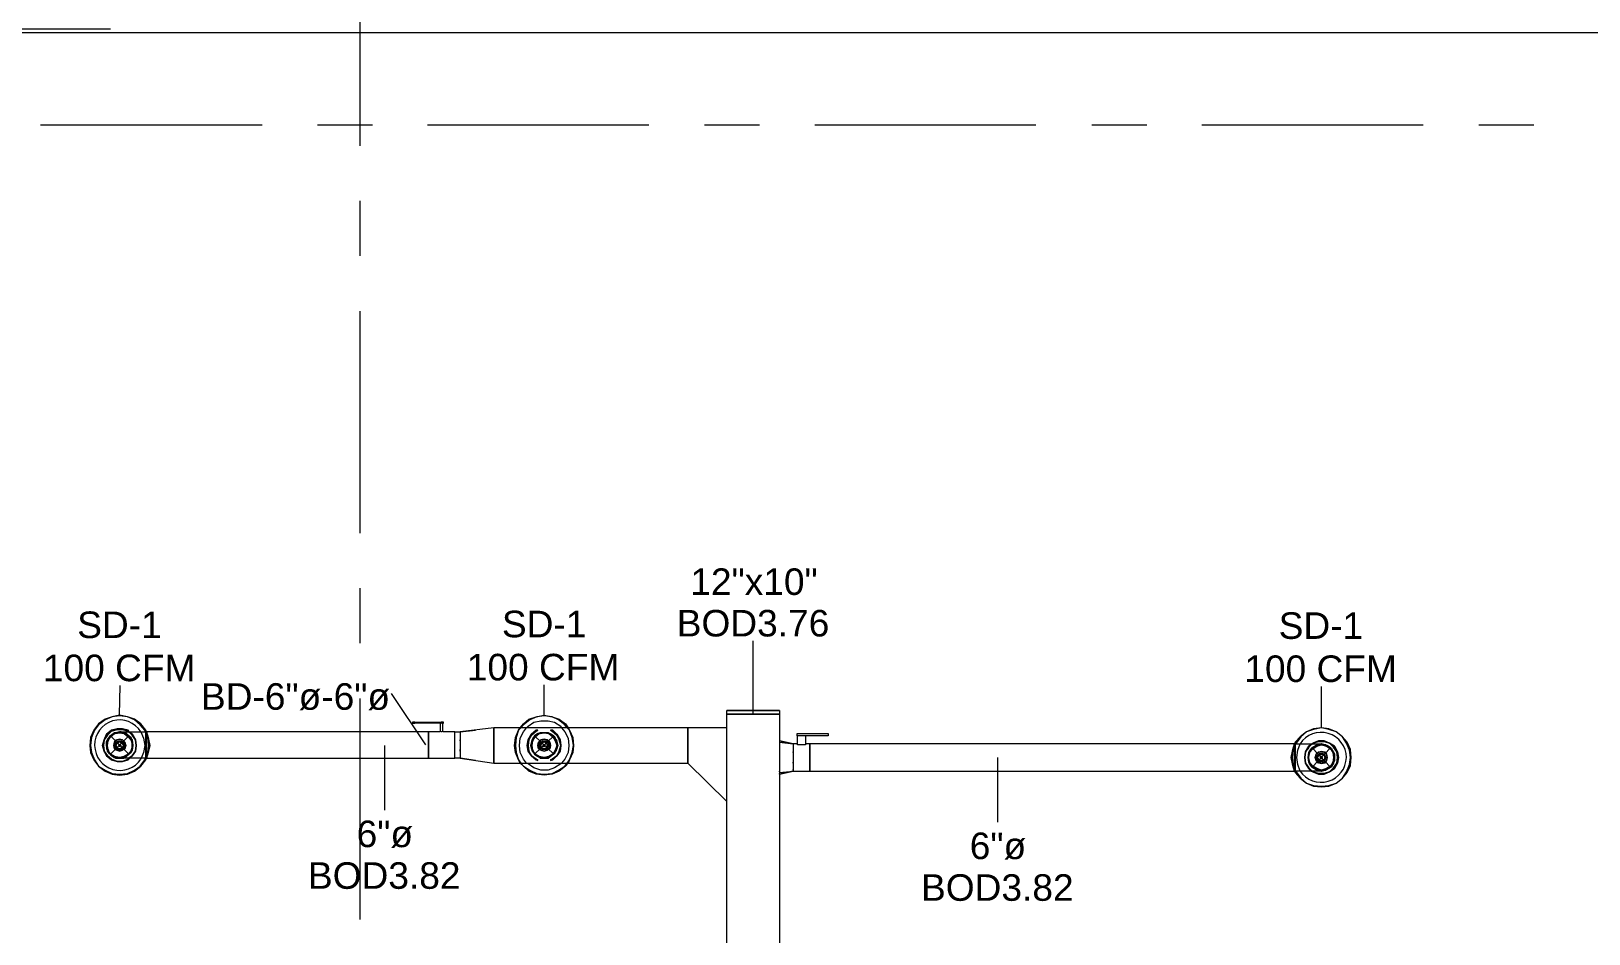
# Model space of a CAD drawing. Header units: metres. Extents: x 29 to 268, y -7 to 151.
# Drawn here: x 44.82 to 53.76, y 29.37 to 34.55 of the extents above; entities that cross this region are included whole.
import ezdxf

# ---------------------------------------------------------------- set-up
doc = ezdxf.new("R2010")
doc.units = ezdxf.units.M
doc.layers.add('HVAC - Ductos', color=5, linetype='Continuous', lineweight=50)
doc.layers.add('PDF2_Geometry', color=7, linetype='Continuous', true_color=0xaaaaaa)
doc.layers.add('PDF2_Text', color=7, linetype='Continuous')
doc.styles.add('PDF Helvetica', font='')
doc.styles.get('PDF Helvetica').set_extended_font_data('Helvetica')

msp = doc.modelspace()

# ---------------------------------------------------------------- linework, layer by layer
at = {"layer": 'HVAC - Ductos', "lineweight": 0}
for points in [[(48.9653, 30.6262), (48.9653, 31.0479)], [(45.3261, 30.6216), (45.3307, 30.7912)], [(47.7645, 30.6216), (47.7645, 30.7958)], [(52.2287, 30.5483), (52.2287, 30.7866)], [(47.0862, 30.452), (46.889, 30.7454)], [(45.3307, 30.5254), (45.3399, 30.5254), (45.3628, 30.5254), (45.3948, 30.5254), (45.4361, 30.5254), (45.4774, 30.5254), (45.4728, 30.5345), (45.4453, 30.5666), (45.4132, 30.5942), (45.372, 30.6125), (45.3261, 30.617), (45.2848, 30.6125), (45.2436, 30.5942), (45.207, 30.5666), (45.184, 30.5345), (45.1657, 30.4933), (45.1611, 30.4475), (45.1657, 30.4062), (45.184, 30.365), (45.207, 30.3283), (45.2436, 30.3054), (45.2848, 30.287), (45.3261, 30.2825), (45.372, 30.287), (45.4132, 30.3054), (45.4453, 30.3283), (45.4728, 30.365), (45.4774, 30.3741), (45.459, 30.3741), (45.4178, 30.3741), (45.3811, 30.3741), (45.3536, 30.3741), (45.3353, 30.3741), (45.3307, 30.3741)], [(47.627, 30.5483), (47.6453, 30.5712), (47.6774, 30.5987), (47.7186, 30.6125), (47.7645, 30.6216), (47.8103, 30.6125), (47.8516, 30.5987), (47.8882, 30.5712), (47.902, 30.5483)], [(47.8974, 30.5483), (47.8836, 30.5666), (47.847, 30.5942), (47.8103, 30.6125), (47.7645, 30.617), (47.7232, 30.6125), (47.682, 30.5942), (47.6453, 30.5666), (47.6316, 30.5483)], [(47.6636, 30.5483), (47.6728, 30.5575), (47.7049, 30.5804), (47.7462, 30.5896), (47.7874, 30.5896), (47.8241, 30.5804), (47.8608, 30.5575), (47.8653, 30.5483)], [(49.1166, 30.6491), (49.1166, 30.6262), (48.8141, 30.6262), (48.8141, 30.6491)], [(48.8141, 30.6491), (49.1166, 30.6491), (48.8141, 30.6491)], [(45.2711, 30.5025), (45.2574, 30.4796), (45.2528, 30.4475), (45.2528, 30.4704), (45.262, 30.4888), (45.2757, 30.5025), (45.2894, 30.5116), (45.2757, 30.5025), (45.262, 30.4842), (45.2574, 30.4658), (45.2528, 30.4475), (45.2574, 30.475), (45.2574, 30.4796), (45.2757, 30.5025), (45.294, 30.5162)], [(45.262, 30.4796), (45.2757, 30.5025), (45.2986, 30.5162), (45.2986, 30.5208), (45.2757, 30.5025)], [(45.3261, 30.3741), (45.3445, 30.3787), (45.3628, 30.3833), (45.3811, 30.397), (45.3903, 30.4108), (45.3994, 30.4291), (45.3994, 30.4475), (45.3994, 30.4658), (45.3903, 30.4842), (45.3811, 30.5025), (45.3628, 30.5116), (45.3445, 30.5208), (45.3261, 30.5208), (45.3078, 30.5208), (45.2894, 30.5116), (45.2894, 30.5162), (45.3078, 30.5208), (45.3261, 30.5254), (45.3032, 30.5208)], [(45.2986, 30.5162), (45.2894, 30.5162)], [(45.2986, 30.5208), (45.3261, 30.5254), (45.3582, 30.5208), (45.3811, 30.5025), (45.3994, 30.4796), (45.404, 30.4475), (45.3994, 30.42), (45.404, 30.4475), (45.3994, 30.4704), (45.3948, 30.4888), (45.3811, 30.5025), (45.3948, 30.4796), (45.3994, 30.4796), (45.3994, 30.475)], [(45.3353, 30.5254), (45.3261, 30.5254), (45.3078, 30.5208), (45.2986, 30.5208)], [(45.3032, 30.5162), (45.3261, 30.5208), (45.3536, 30.5162)], [(45.3078, 30.5208), (45.3078, 30.5208)], [(45.3536, 30.5208), (45.3582, 30.5208), (45.3582, 30.5162), (45.3811, 30.5025), (45.3674, 30.5162), (45.3491, 30.5208), (45.3353, 30.5254), (45.3261, 30.5254), (45.3307, 30.5254)], [(45.3307, 30.3741), (45.3261, 30.3741), (45.3353, 30.3741), (45.3491, 30.3741), (45.3674, 30.3833), (45.3811, 30.397), (45.3948, 30.4108), (45.3994, 30.4291), (45.404, 30.4475), (45.3994, 30.4796), (45.3811, 30.5025), (45.3582, 30.5208), (45.3261, 30.5254)], [(45.4499, 30.5254), (45.4636, 30.4888), (45.4728, 30.4475), (45.4636, 30.4062), (45.4499, 30.3696)], [(45.4774, 30.3741), (45.4911, 30.4062), (45.4957, 30.4475), (45.4911, 30.4933), (45.4774, 30.5254)], [(45.4774, 30.3741), (45.4774, 30.3787), (45.4774, 30.397), (45.4774, 30.42), (45.4774, 30.4475), (45.4774, 30.4796), (45.4774, 30.5025), (45.4774, 30.5208), (45.4774, 30.5254)], [(45.482, 30.5254), (45.4911, 30.4933), (45.5003, 30.4475), (45.4911, 30.4062), (45.482, 30.3741)], [(45.482, 30.5254), (45.482, 30.5208), (45.482, 30.5025), (45.482, 30.4796), (45.482, 30.4475), (45.482, 30.42), (45.482, 30.397), (45.482, 30.3787), (45.482, 30.3741)], [(47.0082, 30.5804), (47.0128, 30.5804), (47.0082, 30.5804)], [(47.0082, 30.5804), (47.0082, 30.5758)], [(47.022, 30.5804), (47.0174, 30.5804), (47.0128, 30.5804), (47.0082, 30.5804), (47.0128, 30.5804), (47.0174, 30.5804), (47.022, 30.5804), (47.1732, 30.5804), (47.1778, 30.5804), (47.1824, 30.5804), (47.187, 30.5804), (47.1824, 30.5804), (47.1778, 30.5804), (47.1732, 30.5804)], [(47.0082, 30.5758), (47.0128, 30.5758), (47.0082, 30.5758)], [(47.1778, 30.5758), (47.1824, 30.5758), (47.187, 30.5758), (47.1824, 30.5758), (47.1778, 30.5758), (47.1732, 30.5758), (47.022, 30.5758), (47.0174, 30.5758), (47.0128, 30.5758), (47.0082, 30.5758), (47.0128, 30.5758), (47.0174, 30.5758), (47.022, 30.5758)], [(47.1686, 30.5758), (47.1686, 30.5254), (47.0999, 30.5254), (47.0999, 30.5208), (47.0999, 30.5162), (47.0999, 30.5025), (47.0999, 30.4888), (47.0999, 30.4704), (47.0999, 30.4475), (47.0999, 30.4291), (47.0999, 30.4108), (47.0999, 30.397), (47.0999, 30.3833), (47.0999, 30.3741), (47.2512, 30.3741), (47.2512, 30.3833), (47.2512, 30.397), (47.2512, 30.4108), (47.2512, 30.4291), (47.2512, 30.4475), (47.2512, 30.4704), (47.2512, 30.4888), (47.2512, 30.5025), (47.2512, 30.5162), (47.2512, 30.5208), (47.2512, 30.5254), (47.2832, 30.5254), (47.2832, 30.5208), (47.2832, 30.5162), (47.2832, 30.5025), (47.2832, 30.4888), (47.2832, 30.4704), (47.2832, 30.4475), (47.2832, 30.4291), (47.2832, 30.4108), (47.2832, 30.397), (47.2832, 30.3833), (47.2832, 30.3741), (47.2512, 30.3741), (47.2512, 30.3833), (47.2512, 30.397), (47.2512, 30.4108), (47.2512, 30.4291), (47.2512, 30.4475), (47.2512, 30.4704), (47.2512, 30.4888), (47.2512, 30.5025), (47.2512, 30.5162), (47.2512, 30.5208), (47.2512, 30.5254), (47.1824, 30.5254), (47.1824, 30.5758), (47.1778, 30.5758), (47.1732, 30.5758)], [(47.1686, 30.5254), (47.1686, 30.5254)], [(47.1686, 30.5254), (47.1686, 30.5254)], [(47.1778, 30.5254), (47.1732, 30.5254)], [(47.1824, 30.5758), (47.1824, 30.5758)], [(47.1824, 30.5254), (47.1824, 30.5254)], [(47.1824, 30.5254), (47.1824, 30.5254)], [(47.1824, 30.5254), (47.1824, 30.5254)], [(47.1824, 30.5254), (47.1824, 30.5254)], [(47.187, 30.5804), (47.187, 30.5804)], [(47.187, 30.5758), (47.187, 30.5804)], [(47.187, 30.5758), (47.187, 30.5758)], [(47.3703, 30.3604), (47.2832, 30.3741), (47.4758, 30.3466), (47.4758, 30.5483), (47.2832, 30.5254), (47.3703, 30.5345)], [(47.627, 30.3466), (47.6178, 30.365), (47.5995, 30.4062), (47.5949, 30.4475), (47.5995, 30.4933), (47.6178, 30.5345), (47.627, 30.5483)], [(47.6316, 30.5483), (47.6178, 30.5345), (47.604, 30.4933), (47.5995, 30.4475), (47.604, 30.4062), (47.6178, 30.365), (47.6316, 30.3466)], [(47.6636, 30.3466), (47.6453, 30.3696), (47.627, 30.4062), (47.6224, 30.4475), (47.627, 30.4888), (47.6453, 30.5254), (47.6636, 30.5483)], [(47.7278, 30.5162), (47.7095, 30.5025), (47.7003, 30.4888), (47.6912, 30.4704), (47.6866, 30.4475), (47.6912, 30.4291), (47.7003, 30.4108), (47.7095, 30.397), (47.7278, 30.3833)], [(47.8012, 30.5162), (47.8195, 30.5025), (47.8286, 30.4888), (47.8378, 30.4704), (47.8424, 30.4475), (47.8378, 30.4291), (47.8286, 30.4108), (47.8195, 30.397), (47.8012, 30.3833), (47.7828, 30.3787), (47.7645, 30.3741), (47.7462, 30.3787), (47.7278, 30.3833), (47.714, 30.397), (47.7003, 30.4108), (47.6958, 30.4291), (47.6912, 30.4475), (47.6958, 30.4658), (47.7003, 30.4842), (47.714, 30.5025), (47.7278, 30.5116), (47.7462, 30.5208), (47.7645, 30.5208), (47.7828, 30.5208), (47.8012, 30.5116), (47.8149, 30.5025), (47.8332, 30.4796), (47.8378, 30.475)], [(47.7003, 30.4796), (47.714, 30.5025), (47.7324, 30.5162), (47.737, 30.5208)], [(47.737, 30.5208), (47.737, 30.5208)], [(47.7416, 30.5162), (47.7645, 30.5208), (47.792, 30.5162)], [(47.792, 30.5208), (47.792, 30.5208)], [(47.792, 30.5208), (47.7966, 30.5162), (47.8149, 30.5025), (47.8286, 30.4842), (47.8378, 30.4658), (47.8378, 30.4475), (47.8378, 30.4291), (47.8286, 30.4108), (47.8149, 30.397), (47.8012, 30.3833)], [(47.8653, 30.5483), (47.8836, 30.5254), (47.902, 30.4888), (47.9066, 30.4475), (47.902, 30.4062), (47.8836, 30.3696), (47.8653, 30.3466)], [(47.8974, 30.3466), (47.9112, 30.365), (47.9249, 30.4062), (47.934, 30.4475), (47.9249, 30.4933), (47.9112, 30.5345), (47.8974, 30.5483)], [(47.902, 30.5483), (47.9112, 30.5345), (47.9295, 30.4933), (47.934, 30.4475), (47.9295, 30.4062), (47.9112, 30.365), (47.902, 30.3466)], [(49.1166, 30.4658), (49.1945, 30.4566), (49.1166, 30.475), (49.1945, 30.4566), (49.1945, 30.452), (49.1945, 30.4475), (49.1945, 30.4429), (49.1945, 30.4337), (49.1945, 30.4154), (49.1945, 30.397), (49.1945, 30.3787), (49.1945, 30.3604), (49.1945, 30.342), (49.1945, 30.3237), (49.1945, 30.3146), (49.1945, 30.3054), (49.1945, 30.3008), (49.2908, 30.3008), (49.2908, 30.3054), (49.2908, 30.3146), (49.2908, 30.3237), (49.2908, 30.342), (49.2908, 30.3604), (49.2908, 30.3787), (49.2908, 30.397), (49.2908, 30.4154), (49.2908, 30.4337), (49.2908, 30.4429), (49.2908, 30.452), (49.2908, 30.4566), (49.2678, 30.4566), (49.2678, 30.5025), (49.2632, 30.5025), (49.2587, 30.5025), (49.2541, 30.5025), (49.2495, 30.5025), (49.2403, 30.5025), (49.2358, 30.5025), (49.2312, 30.5025), (49.222, 30.5025), (49.2174, 30.5025), (49.2174, 30.4566), (49.1945, 30.4566)], [(52.2242, 30.3008), (52.215, 30.3008), (52.192, 30.3008), (52.1599, 30.3008), (52.1187, 30.3008), (52.0774, 30.3008), (52.082, 30.2962), (52.1095, 30.2595), (52.1416, 30.232), (52.1829, 30.2183), (52.2287, 30.2138), (52.2699, 30.2183), (52.3112, 30.232), (52.3479, 30.2595), (52.3708, 30.2962), (52.3891, 30.3375), (52.3937, 30.3787), (52.3891, 30.42), (52.3708, 30.4612), (52.3479, 30.4979), (52.3112, 30.5254), (52.2699, 30.5391), (52.2287, 30.5483), (52.1829, 30.5391), (52.1416, 30.5254), (52.1095, 30.4979), (52.082, 30.4612), (52.0774, 30.4566), (52.0958, 30.4566), (52.137, 30.4566), (52.1737, 30.4566), (52.2012, 30.4566), (52.2196, 30.4566), (52.2242, 30.4566)], [(45.3582, 30.3787), (45.3261, 30.3741), (45.3078, 30.3741), (45.2894, 30.3833), (45.2757, 30.397), (45.262, 30.4108), (45.2574, 30.4291), (45.2528, 30.4475), (45.2528, 30.4291), (45.262, 30.4108), (45.2757, 30.397), (45.2894, 30.3833), (45.3078, 30.3787), (45.3261, 30.3741), (45.2986, 30.3787), (45.2757, 30.397), (45.2574, 30.42), (45.2528, 30.4475), (45.2574, 30.4245), (45.2528, 30.4475), (45.2574, 30.4704)], [(45.2574, 30.475), (45.2574, 30.4796)], [(45.2574, 30.4704), (45.2574, 30.4704)], [(45.2574, 30.42), (45.2574, 30.42)], [(45.2711, 30.397), (45.2574, 30.4154)], [(45.2986, 30.3833), (45.2757, 30.397), (45.262, 30.42)], [(45.3948, 30.42), (45.3811, 30.397), (45.3582, 30.3833)], [(45.3948, 30.4704), (45.3994, 30.4475), (45.3948, 30.4245)], [(45.3994, 30.4245), (45.3994, 30.42), (45.3948, 30.4154)], [(46.8478, 30.4475), (46.8478, 30.0762)], [(47.2832, 30.475), (47.2832, 30.4796)], [(47.2832, 30.4154), (47.2832, 30.42), (47.2832, 30.4245)], [(47.6958, 30.4154), (47.6958, 30.42), (47.6958, 30.4245), (47.6912, 30.4475), (47.6958, 30.4704)], [(47.6958, 30.4796), (47.6958, 30.4796)], [(47.6958, 30.475), (47.6958, 30.4796)], [(47.7324, 30.3833), (47.714, 30.397), (47.7003, 30.42)], [(47.8332, 30.42), (47.8149, 30.397), (47.7966, 30.3833)], [(47.8332, 30.4796), (47.8332, 30.4796)], [(47.8332, 30.4704), (47.8378, 30.4475), (47.8332, 30.4245)], [(47.8378, 30.4245), (47.8332, 30.42), (47.8332, 30.4154)], [(49.1166, 30.4704), (49.1166, 30.4612), (49.1166, 30.452), (49.1166, 30.4337), (49.1166, 30.4245), (49.1166, 30.42), (49.1166, 30.4108), (49.1166, 30.4016), (49.1166, 30.397)], [(49.2678, 30.4566), (49.2632, 30.452), (49.2541, 30.452), (49.2449, 30.452), (49.2358, 30.452), (49.2312, 30.452), (49.222, 30.452), (49.2174, 30.4566)], [(52.0729, 30.3008), (52.0637, 30.3329), (52.0546, 30.3787), (52.0637, 30.4245), (52.0729, 30.4566)], [(52.0774, 30.4566), (52.0637, 30.42), (52.0591, 30.3787), (52.0637, 30.3375), (52.0774, 30.3008)], [(52.0774, 30.31), (52.0774, 30.3237), (52.0774, 30.3512), (52.0774, 30.3787), (52.0774, 30.4062), (52.0774, 30.4337), (52.0774, 30.4475), (52.0774, 30.4566), (52.0729, 30.4566), (52.0729, 30.4475), (52.0729, 30.4337), (52.0729, 30.4062), (52.0729, 30.3787), (52.0729, 30.3512), (52.0729, 30.3237), (52.0729, 30.31)], [(52.0729, 30.3008), (52.0729, 30.31), (52.0729, 30.3237), (52.0729, 30.3512), (52.0729, 30.3787), (52.0729, 30.4062), (52.0729, 30.4337), (52.0729, 30.4475), (52.0729, 30.4566)], [(52.0774, 30.4566), (52.0774, 30.4475), (52.0774, 30.4337), (52.0774, 30.4062), (52.0774, 30.3787), (52.0774, 30.3512), (52.0774, 30.3237), (52.0774, 30.31), (52.0774, 30.3008)], [(52.105, 30.3008), (52.0912, 30.3375), (52.0866, 30.3787), (52.0912, 30.42), (52.105, 30.4566)], [(52.1966, 30.3146), (52.1737, 30.3283), (52.1599, 30.3466), (52.1554, 30.3512), (52.1508, 30.3787), (52.1554, 30.3512), (52.1737, 30.3237), (52.1599, 30.342), (52.1554, 30.3604), (52.1508, 30.3787), (52.1554, 30.397), (52.1599, 30.4154), (52.1737, 30.4337), (52.1874, 30.4429), (52.2058, 30.452), (52.2196, 30.452), (52.2287, 30.4566), (52.247, 30.452), (52.2653, 30.4429), (52.2791, 30.4337), (52.2837, 30.4291), (52.2929, 30.4154), (52.302, 30.397), (52.302, 30.3787), (52.2974, 30.3604), (52.2929, 30.342), (52.2791, 30.3283), (52.2653, 30.3146), (52.247, 30.3054), (52.2287, 30.3054), (52.2104, 30.3054), (52.192, 30.3146), (52.1737, 30.3283), (52.1645, 30.342), (52.1554, 30.3604), (52.1554, 30.3787), (52.1554, 30.397), (52.1645, 30.4154), (52.1737, 30.4291), (52.192, 30.4429), (52.2104, 30.452), (52.2287, 30.452), (52.247, 30.452), (52.2653, 30.4429), (52.2791, 30.4291), (52.2929, 30.4154), (52.2974, 30.397), (52.302, 30.3787), (52.2974, 30.3512), (52.2974, 30.3466), (52.2837, 30.3237)], [(52.1554, 30.4062), (52.1737, 30.4337), (52.1966, 30.4475), (52.1737, 30.4337), (52.1554, 30.4062), (52.1508, 30.3787), (52.1554, 30.4062), (52.1599, 30.4108), (52.1737, 30.4291), (52.1966, 30.4429)], [(52.2242, 30.4566), (52.2287, 30.4566), (52.1966, 30.4475), (52.2012, 30.452)], [(52.1966, 30.4475), (52.2287, 30.4566), (52.2516, 30.452)], [(52.1966, 30.4475), (52.1966, 30.4475)], [(52.2058, 30.4475), (52.2287, 30.452), (52.2516, 30.4475)], [(52.2562, 30.4475), (52.2516, 30.452), (52.2562, 30.4475), (52.247, 30.452), (52.2287, 30.4566), (52.2196, 30.452)], [(52.2562, 30.4475), (52.2287, 30.4566)], [(52.2562, 30.4475), (52.2562, 30.4475)], [(52.2562, 30.4475), (52.2562, 30.4475)], [(52.2562, 30.4429), (52.2791, 30.4291), (52.2929, 30.4108)], [(52.2791, 30.4337), (52.2653, 30.4429), (52.2608, 30.4475)], [(52.2837, 30.4291), (52.2929, 30.4154), (52.2974, 30.4108), (52.2974, 30.4062), (52.302, 30.397), (52.302, 30.3787), (52.302, 30.3604), (52.2974, 30.3512), (52.2974, 30.3466), (52.2929, 30.342), (52.2791, 30.3237), (52.2653, 30.3146), (52.2608, 30.31)], [(52.2974, 30.4108), (52.2974, 30.4062)], [(45.294, 30.3787), (45.2757, 30.3925)], [(45.2986, 30.3787), (45.2986, 30.3787)], [(45.3078, 30.3741), (45.3078, 30.3741)], [(45.3582, 30.3787), (45.3582, 30.3787)], [(47.902, 30.3466), (47.8882, 30.3283), (47.8516, 30.3008), (47.8103, 30.2825), (47.7645, 30.2779), (47.7186, 30.2825), (47.6774, 30.3008), (47.6453, 30.3283), (47.627, 30.3466)], [(47.6316, 30.3466), (47.6453, 30.3283), (47.682, 30.3054), (47.7232, 30.287), (47.7645, 30.2825), (47.8103, 30.287), (47.847, 30.3054), (47.8836, 30.3283), (47.8974, 30.3466)], [(47.8653, 30.3466), (47.8608, 30.342), (47.8241, 30.3192), (47.7874, 30.3054), (47.7462, 30.3054), (47.7049, 30.3192), (47.6728, 30.342), (47.6636, 30.3466)], [(47.737, 30.3787), (47.7324, 30.3787)], [(47.737, 30.3787), (47.737, 30.3787)], [(47.7966, 30.3787), (47.792, 30.3787), (47.7645, 30.3741), (47.7416, 30.3787)], [(47.792, 30.3787), (47.792, 30.3787)], [(49.1166, 30.3925), (49.1166, 30.3696), (49.1166, 30.365)], [(49.1166, 30.3604), (49.1166, 30.3558), (49.1166, 30.3466), (49.1166, 30.3375), (49.1166, 30.3329)], [(49.1166, 30.3283), (49.1166, 30.3237), (49.1166, 30.3054), (49.1166, 30.2962), (49.1166, 30.2916), (49.1945, 30.3008)], [(50.3678, 30.3787), (50.3678, 30.0075)], [(52.1554, 30.4062), (52.1554, 30.4062)], [(52.1599, 30.3558), (52.1554, 30.3787), (52.1599, 30.4016)], [(52.1554, 30.3512), (52.1554, 30.3512)], [(52.1554, 30.3512), (52.1737, 30.3237), (52.1966, 30.31)], [(52.2012, 30.31), (52.1966, 30.31), (52.1737, 30.3237), (52.1874, 30.3146), (52.2058, 30.3054), (52.2196, 30.3054), (52.2287, 30.3008), (52.2242, 30.3008)], [(52.2516, 30.3054), (52.2562, 30.31), (52.2791, 30.3237), (52.2653, 30.3146), (52.247, 30.3054), (52.2287, 30.3008), (52.2562, 30.31), (52.2791, 30.3237)], [(52.2929, 30.3466), (52.2791, 30.3283), (52.2562, 30.3146)], [(52.2974, 30.3512), (52.302, 30.3787), (52.302, 30.3604), (52.2929, 30.342), (52.2791, 30.3237), (52.2974, 30.3466)], [(52.2974, 30.4016), (52.302, 30.3787), (52.2974, 30.3558)], [(49.1166, 30.2825), (49.1945, 30.3008), (49.1166, 30.2825)], [(49.1166, 30.2962), (49.1166, 30.3008)], [(52.0729, 30.3054), (52.0729, 30.3008), (52.0774, 30.3008), (52.0774, 30.3054)], [(52.1966, 30.31), (52.1966, 30.31)], [(52.2287, 30.3008), (52.1966, 30.31), (52.2287, 30.3008), (52.2516, 30.31), (52.2287, 30.3054), (52.2058, 30.31)], [(52.2196, 30.3054), (52.2287, 30.3008), (52.247, 30.3054), (52.2516, 30.3054)], [(52.2562, 30.31), (52.2562, 30.31)]]:
    msp.add_lwpolyline(points, dxfattribs=at)
for points in [[(45.1566, 30.4475), (45.1611, 30.4062), (45.1795, 30.365), (45.207, 30.3283), (45.2436, 30.3008), (45.2848, 30.2825), (45.3261, 30.2779), (45.372, 30.2825), (45.4132, 30.3008), (45.4499, 30.3283), (45.4774, 30.365), (45.482, 30.3741), (47.0999, 30.3741), (47.0999, 30.3833), (47.0999, 30.397), (47.0999, 30.4108), (47.0999, 30.4291), (47.0999, 30.4475), (47.0999, 30.4704), (47.0999, 30.4888), (47.0999, 30.5025), (47.0999, 30.5162), (47.0999, 30.5208), (47.0999, 30.5254), (45.482, 30.5254), (45.4774, 30.5345), (45.4499, 30.5712), (45.4132, 30.5987), (45.372, 30.6125), (45.3261, 30.6216), (45.2848, 30.6125), (45.2436, 30.5987), (45.207, 30.5712), (45.1795, 30.5345), (45.1611, 30.4933)], [(48.8141, 23.8428), (48.8141, 30.6262), (49.1166, 30.6262), (49.1166, 23.8428)], [(45.3811, 30.3741), (45.3766, 30.3696), (45.3445, 30.3558), (45.3124, 30.3558), (45.2803, 30.3696), (45.2574, 30.3879), (45.239, 30.4154), (45.2344, 30.4475), (45.239, 30.4796), (45.2574, 30.507), (45.2803, 30.5299), (45.3124, 30.5391), (45.3445, 30.5391), (45.3766, 30.5299), (45.3811, 30.5254), (45.3766, 30.5345), (45.3445, 30.5437), (45.3124, 30.5437), (45.2803, 30.5345), (45.2528, 30.5116), (45.239, 30.4796), (45.2299, 30.4475), (45.239, 30.4154), (45.2528, 30.3879), (45.2803, 30.365), (45.3124, 30.3558), (45.3445, 30.3558), (45.3766, 30.365), (45.3857, 30.3741), (45.3766, 30.365), (45.3445, 30.3558), (45.3124, 30.3558), (45.2803, 30.365), (45.2528, 30.3879), (45.239, 30.4154), (45.2299, 30.4475), (45.239, 30.4796), (45.2528, 30.5116), (45.2803, 30.5345), (45.3124, 30.5437), (45.3445, 30.5437), (45.3766, 30.5345), (45.3811, 30.5254), (45.3766, 30.5299), (45.3445, 30.5391), (45.3124, 30.5391), (45.2803, 30.5299), (45.2574, 30.507), (45.239, 30.4796), (45.2344, 30.4475), (45.239, 30.4154), (45.2574, 30.3879), (45.2803, 30.3696), (45.3124, 30.3558), (45.3445, 30.3558), (45.3766, 30.3696)], [(45.262, 30.475), (45.2757, 30.4979), (45.2986, 30.5162), (45.3261, 30.5208), (45.3536, 30.5162), (45.3766, 30.4979), (45.3948, 30.475), (45.3994, 30.4475), (45.3948, 30.42), (45.3766, 30.397), (45.3536, 30.3833), (45.3261, 30.3787), (45.2986, 30.3833), (45.2757, 30.397), (45.262, 30.42), (45.2574, 30.4475)], [(45.3032, 30.5208), (45.2986, 30.5208), (45.294, 30.5162), (45.2986, 30.5208)], [(45.4178, 30.4796), (45.3994, 30.507), (45.3811, 30.5254), (45.3994, 30.5116), (45.3811, 30.5254), (45.3994, 30.507), (45.4178, 30.4796), (45.4224, 30.4475), (45.4178, 30.4154), (45.4224, 30.4475), (45.4178, 30.4154), (45.3994, 30.3879), (45.3811, 30.3741), (45.3994, 30.3879), (45.4178, 30.4154), (45.3994, 30.3879), (45.4178, 30.4154), (45.4224, 30.4475), (45.4178, 30.4796), (45.4224, 30.4475)], [(45.4178, 30.4796), (45.3994, 30.5116)], [(45.4774, 30.5254), (45.4774, 30.5208), (45.4774, 30.5162), (45.4774, 30.5025), (45.4774, 30.4888), (45.4774, 30.4704), (45.4774, 30.4475), (45.4774, 30.4291), (45.4774, 30.4108), (45.4774, 30.397), (45.4774, 30.3833), (45.4774, 30.3741), (45.4774, 30.3833), (45.4774, 30.397), (45.4774, 30.4108), (45.4774, 30.4291), (45.4774, 30.4475), (45.4774, 30.4704), (45.4774, 30.4888), (45.4774, 30.5025), (45.4774, 30.5162), (45.4774, 30.5208)], [(45.482, 30.5254), (45.4774, 30.5254), (45.4774, 30.5208), (45.4774, 30.5025), (45.4774, 30.4796), (45.4774, 30.4475), (45.4774, 30.42), (45.4774, 30.397), (45.4774, 30.3787), (45.4774, 30.3741), (45.482, 30.3741), (45.482, 30.3787), (45.482, 30.397), (45.482, 30.42), (45.482, 30.4475), (45.482, 30.4796), (45.482, 30.5025), (45.482, 30.5208)], [(45.482, 30.5254), (45.482, 30.5208), (45.482, 30.5162), (45.482, 30.5025), (45.482, 30.4888), (45.482, 30.4704), (45.482, 30.4475), (45.482, 30.4291), (45.482, 30.4108), (45.482, 30.397), (45.482, 30.3833), (45.482, 30.3741), (45.482, 30.3833), (45.482, 30.397), (45.482, 30.4108), (45.482, 30.4291), (45.482, 30.4475), (45.482, 30.4704), (45.482, 30.4888), (45.482, 30.5025), (45.482, 30.5162), (45.482, 30.5208)], [(48.5895, 30.3466), (48.5895, 30.5483), (48.5895, 30.3466), (48.8141, 30.1266), (48.8141, 30.5483), (48.5895, 30.5483), (47.4758, 30.5483), (47.4758, 30.3466)], [(47.7278, 30.365), (47.7186, 30.3696), (47.6912, 30.3879), (47.6774, 30.4154), (47.6728, 30.4475), (47.6774, 30.4796), (47.6912, 30.507), (47.7186, 30.5299), (47.7278, 30.5345), (47.7186, 30.5345), (47.6912, 30.5116), (47.6728, 30.4796), (47.6682, 30.4475), (47.6728, 30.4154), (47.6912, 30.3879), (47.7186, 30.365), (47.7278, 30.3604), (47.7186, 30.365), (47.6912, 30.3879), (47.6728, 30.4154), (47.6682, 30.4475), (47.6728, 30.4796), (47.6912, 30.5116), (47.7186, 30.5345), (47.7278, 30.5345), (47.7186, 30.5299), (47.6912, 30.507), (47.6774, 30.4796), (47.6728, 30.4475), (47.6774, 30.4154), (47.6912, 30.3879), (47.7186, 30.3696)], [(47.7003, 30.475), (47.714, 30.4979), (47.737, 30.5162), (47.7645, 30.5208), (47.792, 30.5162), (47.8149, 30.4979), (47.8286, 30.475), (47.8378, 30.4475), (47.8286, 30.42), (47.8149, 30.397), (47.792, 30.3833), (47.7645, 30.3787), (47.737, 30.3833), (47.714, 30.397), (47.7003, 30.42), (47.6958, 30.4475)], [(47.8608, 30.4475), (47.8516, 30.4796), (47.8378, 30.507), (47.8103, 30.5299), (47.8012, 30.5345), (47.8149, 30.5345), (47.8378, 30.5116), (47.8562, 30.4796), (47.8608, 30.4475), (47.8562, 30.4154), (47.8378, 30.3879), (47.8149, 30.365), (47.8012, 30.3604), (47.8149, 30.365), (47.8378, 30.3879), (47.8562, 30.4154), (47.8608, 30.4475), (47.8562, 30.4796), (47.8378, 30.5116), (47.8149, 30.5345), (47.8012, 30.5345), (47.8103, 30.5299), (47.8378, 30.507), (47.8516, 30.4796), (47.8608, 30.4475), (47.8516, 30.4154), (47.8378, 30.3879), (47.8103, 30.3696), (47.8012, 30.365), (47.8103, 30.3696), (47.8378, 30.3879), (47.8516, 30.4154)], [(49.3962, 30.5162), (49.3962, 30.5025), (49.2174, 30.5025), (49.2174, 30.5162)], [(52.0729, 30.3008), (52.0774, 30.2916), (52.105, 30.2595), (52.1416, 30.232), (52.1829, 30.2138), (52.2287, 30.2092), (52.2699, 30.2138), (52.3112, 30.232), (52.3479, 30.2595), (52.3754, 30.2916), (52.3937, 30.3329), (52.3983, 30.3787), (52.3937, 30.4245), (52.3754, 30.4658), (52.3479, 30.4979), (52.3112, 30.5254), (52.2699, 30.5437), (52.2287, 30.5483), (52.1829, 30.5437), (52.1416, 30.5254), (52.105, 30.4979), (52.0774, 30.4658), (52.0729, 30.4566), (49.2908, 30.4566), (49.2908, 30.452), (49.2908, 30.4429), (49.2908, 30.4337), (49.2908, 30.4154), (49.2908, 30.397), (49.2908, 30.3787), (49.2908, 30.3604), (49.2908, 30.342), (49.2908, 30.3237), (49.2908, 30.3146), (49.2908, 30.3054), (49.2908, 30.3008)], [(45.2574, 30.4245), (45.2574, 30.42), (45.2574, 30.4154), (45.2574, 30.42)], [(45.2986, 30.4658), (45.294, 30.4475), (45.2986, 30.4658), (45.3078, 30.4796), (45.3261, 30.4842), (45.3445, 30.4796), (45.3582, 30.4658), (45.3628, 30.4475), (45.3582, 30.4658), (45.3445, 30.4796), (45.3261, 30.4842), (45.3124, 30.4796)], [(45.3582, 30.4337), (45.3628, 30.4475), (45.3582, 30.4291), (45.3445, 30.42), (45.3261, 30.4154), (45.3078, 30.42), (45.2986, 30.4291), (45.294, 30.4475), (45.2986, 30.4337), (45.3124, 30.42), (45.3261, 30.4154), (45.3445, 30.42)], [(45.3078, 30.4612), (45.3032, 30.4475), (45.3078, 30.4658), (45.3216, 30.475), (45.3353, 30.475), (45.3491, 30.4658), (45.3536, 30.4475), (45.3491, 30.4612), (45.3353, 30.4704), (45.3216, 30.4704)], [(45.3491, 30.4337), (45.3536, 30.4475), (45.3491, 30.4337), (45.3353, 30.4245), (45.3216, 30.4245), (45.3078, 30.4337), (45.3032, 30.4475), (45.3078, 30.4337), (45.3216, 30.4245), (45.3353, 30.4245)], [(45.3124, 30.4612), (45.3261, 30.4704), (45.3399, 30.4612), (45.3491, 30.4475), (45.3399, 30.4337), (45.3261, 30.4291), (45.3124, 30.4337), (45.3078, 30.4475)], [(45.3261, 30.452), (45.3216, 30.4475), (45.3261, 30.452), (45.3307, 30.452), (45.3353, 30.4475), (45.3307, 30.4429), (45.3261, 30.4429), (45.3216, 30.4475), (45.3261, 30.4429), (45.3307, 30.4429), (45.3307, 30.4475), (45.3307, 30.452)], [(45.3811, 30.397), (45.3994, 30.42), (45.3811, 30.397), (45.3582, 30.3787)], [(47.7828, 30.42), (47.7966, 30.4337), (47.8012, 30.4475), (47.7966, 30.4291), (47.7828, 30.42), (47.7645, 30.4154), (47.7462, 30.42), (47.7324, 30.4291), (47.7278, 30.4475), (47.7324, 30.4658), (47.7462, 30.4796), (47.7645, 30.4842), (47.7828, 30.4796), (47.7966, 30.4658), (47.8012, 30.4475), (47.7966, 30.4658), (47.7828, 30.4796), (47.7645, 30.4842), (47.7462, 30.4796), (47.737, 30.4658), (47.7324, 30.4475), (47.737, 30.4337), (47.7462, 30.42), (47.7645, 30.4154)], [(47.7462, 30.4658), (47.7553, 30.475), (47.7736, 30.475), (47.7874, 30.4658), (47.792, 30.4475), (47.7874, 30.4337), (47.7736, 30.4245), (47.7553, 30.4245), (47.7462, 30.4337), (47.737, 30.4475)], [(47.7462, 30.4612), (47.7553, 30.4704), (47.7736, 30.4704), (47.7828, 30.4612), (47.7874, 30.4475), (47.7828, 30.4337), (47.7736, 30.4245), (47.7553, 30.4245), (47.7462, 30.4337), (47.7416, 30.4475)], [(47.7508, 30.4612), (47.7645, 30.4704), (47.7782, 30.4612), (47.7828, 30.4475), (47.7782, 30.4337), (47.7645, 30.4291), (47.7508, 30.4337), (47.7462, 30.4475)], [(47.7599, 30.452), (47.7599, 30.4475), (47.7599, 30.452), (47.769, 30.452), (47.769, 30.4475), (47.769, 30.452)], [(47.769, 30.4429), (47.769, 30.4475), (47.769, 30.4429), (47.7599, 30.4429), (47.7599, 30.4475), (47.7599, 30.4429)], [(49.1945, 30.4062), (49.1945, 30.4108)], [(52.0729, 30.3008), (52.0729, 30.3054), (52.0729, 30.3146), (52.0729, 30.3237), (52.0729, 30.342), (52.0729, 30.3604), (52.0729, 30.3787), (52.0729, 30.397), (52.0729, 30.4154), (52.0729, 30.4337), (52.0729, 30.4429), (52.0729, 30.452), (52.0729, 30.4566), (52.0729, 30.452), (52.0729, 30.4429), (52.0729, 30.4337), (52.0729, 30.4154), (52.0729, 30.397), (52.0729, 30.3787), (52.0729, 30.3604), (52.0729, 30.342), (52.0729, 30.3237), (52.0729, 30.3146), (52.0729, 30.3054)], [(52.0774, 30.3008), (52.0774, 30.3054), (52.0774, 30.3146), (52.0774, 30.3237), (52.0774, 30.342), (52.0774, 30.3604), (52.0774, 30.3787), (52.0774, 30.397), (52.0774, 30.4154), (52.0774, 30.4337), (52.0774, 30.4429), (52.0774, 30.452), (52.0774, 30.4566), (52.0774, 30.452), (52.0774, 30.4429), (52.0774, 30.4337), (52.0774, 30.4154), (52.0774, 30.397), (52.0774, 30.3787), (52.0774, 30.3604), (52.0774, 30.342), (52.0774, 30.3237), (52.0774, 30.3146), (52.0774, 30.3054)], [(52.137, 30.4108), (52.1324, 30.3787), (52.137, 30.4108), (52.1324, 30.3787), (52.137, 30.3466), (52.1554, 30.3192), (52.1737, 30.3008), (52.1554, 30.3192), (52.137, 30.3466), (52.1554, 30.3146), (52.1691, 30.3008), (52.1554, 30.3146), (52.137, 30.3466), (52.1324, 30.3787), (52.137, 30.3466), (52.1324, 30.3787), (52.137, 30.4108), (52.1508, 30.4291), (52.137, 30.4108), (52.1554, 30.4429), (52.1737, 30.4566), (52.1554, 30.4429)], [(52.1554, 30.4383), (52.1508, 30.4291), (52.1554, 30.4383), (52.1737, 30.4566)], [(52.1599, 30.4062), (52.1783, 30.4291), (52.2012, 30.4429), (52.2287, 30.452), (52.2562, 30.4429), (52.2791, 30.4291), (52.2929, 30.4062), (52.2974, 30.3787), (52.2929, 30.3512), (52.2791, 30.3283), (52.2562, 30.3146), (52.2287, 30.3054), (52.2012, 30.3146), (52.1783, 30.3283), (52.1599, 30.3512), (52.1554, 30.3787)], [(52.3204, 30.3787), (52.3158, 30.4108), (52.2974, 30.4383), (52.2745, 30.4612), (52.2424, 30.4704), (52.2104, 30.4704), (52.1783, 30.4612), (52.1737, 30.4566), (52.1783, 30.4612), (52.2104, 30.475), (52.2424, 30.475), (52.2745, 30.4612), (52.302, 30.4429), (52.3204, 30.4108), (52.325, 30.3787), (52.3204, 30.3466), (52.302, 30.3146), (52.2745, 30.2962), (52.2424, 30.2825), (52.2104, 30.2825), (52.1783, 30.2962), (52.1691, 30.3008), (52.1783, 30.2962), (52.2104, 30.2825), (52.2424, 30.2825), (52.2745, 30.2962), (52.302, 30.3146), (52.3204, 30.3466), (52.325, 30.3787), (52.3204, 30.4108), (52.302, 30.4429), (52.2745, 30.4612), (52.2424, 30.475), (52.2104, 30.475), (52.1783, 30.4612), (52.1737, 30.4566), (52.1783, 30.4612), (52.2104, 30.4704), (52.2424, 30.4704), (52.2745, 30.4612), (52.2974, 30.4383), (52.3158, 30.4108), (52.3204, 30.3787), (52.3158, 30.3466), (52.2974, 30.3192), (52.2745, 30.2962), (52.2424, 30.287), (52.2104, 30.287), (52.1783, 30.2962), (52.1737, 30.3008), (52.1783, 30.2962), (52.2104, 30.287), (52.2424, 30.287), (52.2745, 30.2962), (52.2974, 30.3192), (52.3158, 30.3466)], [(52.1966, 30.397), (52.192, 30.3787), (52.1966, 30.397), (52.2104, 30.4108), (52.2287, 30.4154), (52.247, 30.4108), (52.2562, 30.397), (52.2608, 30.3787), (52.2562, 30.397), (52.2424, 30.4062), (52.2287, 30.4108), (52.2104, 30.4062)], [(52.2974, 30.4062), (52.302, 30.3787), (52.2974, 30.4062), (52.2974, 30.4108), (52.2791, 30.4337), (52.2562, 30.4475), (52.2791, 30.4337)], [(45.294, 30.3787), (45.2986, 30.3787), (45.3032, 30.3787), (45.2986, 30.3787)], [(45.3032, 30.3787), (45.3261, 30.3741), (45.3582, 30.3787), (45.3536, 30.3787), (45.3261, 30.3741)], [(45.3857, 30.3741), (45.3994, 30.3879)], [(49.1945, 30.3466), (49.1945, 30.3512)], [(52.2562, 30.3604), (52.2608, 30.3787), (52.2562, 30.3604), (52.247, 30.3466), (52.2287, 30.342), (52.2104, 30.3466), (52.1966, 30.3604), (52.192, 30.3787), (52.1966, 30.3604), (52.2104, 30.3512), (52.2287, 30.3466), (52.2424, 30.3512)], [(52.2058, 30.3925), (52.2012, 30.3787), (52.2058, 30.3925), (52.2196, 30.4016), (52.2333, 30.4016), (52.247, 30.3925), (52.2516, 30.3787), (52.247, 30.3925), (52.2333, 30.4016), (52.2196, 30.4016)], [(52.247, 30.365), (52.2516, 30.3787), (52.247, 30.365), (52.2333, 30.3558), (52.2196, 30.3558), (52.2058, 30.365), (52.2012, 30.3787), (52.2058, 30.365), (52.2196, 30.3558), (52.2333, 30.3558)], [(52.215, 30.3925), (52.2287, 30.397), (52.2424, 30.3925), (52.247, 30.3787), (52.2424, 30.365), (52.2287, 30.3604), (52.215, 30.365), (52.2058, 30.3787)], [(52.2242, 30.3741), (52.2287, 30.3741), (52.2333, 30.3787), (52.2287, 30.3741), (52.2242, 30.3741), (52.2196, 30.3787), (52.2242, 30.3833), (52.2287, 30.3833), (52.2333, 30.3787), (52.2287, 30.3833), (52.2242, 30.3833), (52.2242, 30.3787)], [(52.2974, 30.3512), (52.2974, 30.3466)], [(49.1166, 30.287), (49.1166, 30.2825)], [(49.1945, 30.3054), (49.1945, 30.31)], [(52.2516, 30.31), (52.2562, 30.31)]]:
    msp.add_lwpolyline(points, close=True, dxfattribs=at)
for points in [[(45.4499, 30.5254, 0.765447), (45.184, 30.4475, 0.743197), (45.4499, 30.3696)], [(45.3353, 30.3741, -0.408804), (45.2528, 30.4475), (45.2528, 30.4704), (45.2574, 30.4704), (45.2574, 30.475), (45.2574, 30.4796), (45.262, 30.4888), (45.2757, 30.5025), (45.2894, 30.5116)], [(52.105, 30.3008, 0.734873), (52.3708, 30.3787, 0.743493), (52.105, 30.4566)]]:
    msp.add_lwpolyline(points, format="xyb", dxfattribs=at)
at = {"layer": 'PDF2_Geometry', "lineweight": 0}
for points in [[(46.7057, 35.1592), (46.7057, 33.8896)], [(43.3049, 34.5404), (43.3049, 34.5587), (43.6532, 34.5587), (43.6853, 34.5587), (43.6853, 34.5541), (43.6853, 34.5404), (55.6158, 34.5404), (55.6021, 34.5404), (55.6021, 34.5541), (56.3171, 34.5541), (56.3171, 34.5404), (56.3125, 34.5404), (56.0283, 34.5404), (55.7854, 34.5404), (55.6204, 34.5404), (55.6204, 34.4487), (55.6204, 33.8437), (55.6204, 33.7613), (55.7121, 33.7613), (55.9321, 33.7613)], [(45.2757, 34.5587), (44.8724, 34.5587), (44.4644, 34.5587), (44.0611, 34.5587), (43.6853, 34.5587), (43.6853, 34.5541), (43.6853, 34.5404), (55.6158, 34.5404)], [(46.1466, 34.0087), (44.8724, 34.0087)], [(46.779, 34.0087), (46.4628, 34.0087)], [(48.3649, 34.0087), (47.0953, 34.0087)], [(49.002, 34.0087), (48.6858, 34.0087)], [(50.5878, 34.0087), (49.3182, 34.0087)], [(51.225, 34.0087), (50.9087, 34.0087)], [(52.8108, 34.0087), (51.5412, 34.0087)], [(53.4479, 34.0087), (53.1316, 34.0087)], [(46.7057, 33.5733), (46.7057, 33.2571)], [(46.7057, 32.9408), (46.7057, 31.6666)], [(46.7057, 31.3504), (46.7057, 31.0342)], [(46.7057, 30.7179), (46.7057, 29.4483)]]:
    msp.add_lwpolyline(points, dxfattribs=at)
at = {"layer": 'PDF2_Geometry', "color": 8, "lineweight": 0, "true_color": 0x808080}
for points in [[(45.3903, 30.4933), (45.3491, 30.5208), (45.3032, 30.5208), (45.2666, 30.4933), (45.2528, 30.4475), (45.2666, 30.4062), (45.3032, 30.3741), (45.3491, 30.3741), (45.3903, 30.4062), (45.404, 30.4475)], [(47.8286, 30.4933), (47.7874, 30.5208), (47.7416, 30.5208), (47.7049, 30.4933), (47.6866, 30.4475), (47.7049, 30.4062), (47.7416, 30.3741), (47.7874, 30.3741), (47.8286, 30.4062), (47.8424, 30.4475)], [(52.2883, 30.4245), (52.2516, 30.452), (52.2058, 30.452), (52.1645, 30.4245), (52.1508, 30.3787), (52.1645, 30.3329), (52.2058, 30.3054), (52.2516, 30.3054), (52.2883, 30.3329), (52.302, 30.3787)]]:
    msp.add_lwpolyline(points, close=True, dxfattribs=at)
for points in [[(45.2757, 30.5025), (45.3811, 30.397)], [(45.3811, 30.5025), (45.2757, 30.397)], [(47.7095, 30.5025), (47.8195, 30.397)], [(47.8195, 30.5025), (47.7095, 30.397)], [(52.1737, 30.4337), (52.2791, 30.3237)], [(52.2791, 30.4337), (52.1737, 30.3237)]]:
    msp.add_lwpolyline(points, dxfattribs=at)

# ---------------------------------------------------------------- texts
at = {"layer": 'PDF2_Text', "lineweight": 0, "char_height": 0.15247, "attachment_point": 4, "style": 'PDF Helvetica'}
for s, insert in [('12"x10"', (48.604, 31.3865)), ('SD-1', (45.0838, 31.139)), ('SD-1', (47.5223, 31.1436)), ('BOD3.76', (48.526, 31.1482)), ('SD-1', (51.982, 31.1344)), ('100 CFM', (44.8867, 30.8915)), ('100 CFM', (47.3206, 30.8961)), ('100 CFM', (51.7849, 30.8869)), ('BD-6"ø-6"ø', (45.7943, 30.7265)), ('6"ø', (46.6881, 29.9381)), ('6"ø', (50.2082, 29.8694)), ('BOD3.82', (46.4085, 29.6998)), ('BOD3.82', (49.9286, 29.631))]:
    msp.add_mtext(s, dxfattribs=dict(at, insert=insert))

doc.saveas('drawing.dxf')
